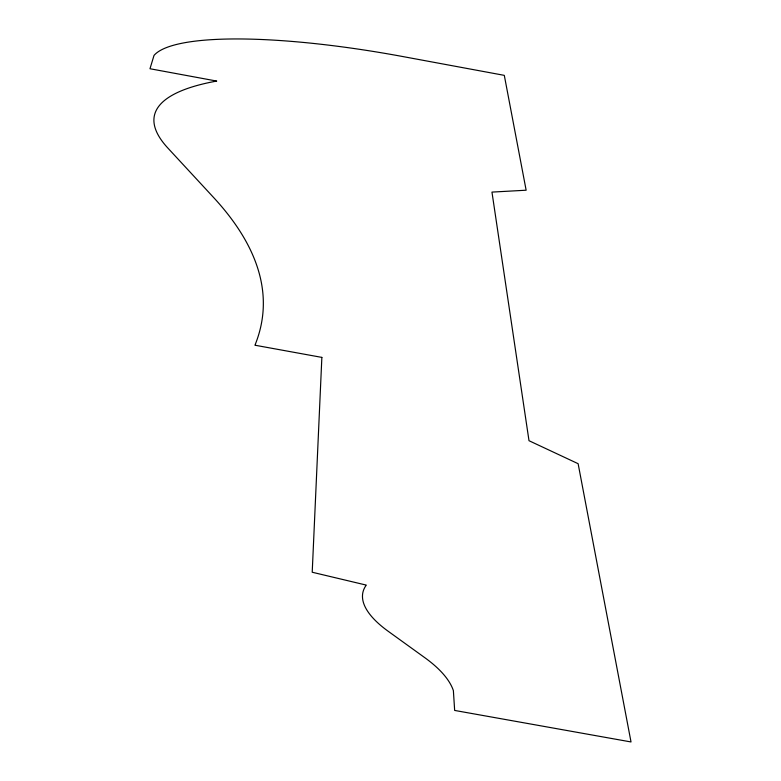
<?xml version="1.0" encoding="UTF-8"?>
<svg xmlns="http://www.w3.org/2000/svg" width="781" height="781" viewBox="0 0 781 781"><rect width="100%" height="100%" fill="white"/><g stroke="black" fill="none" stroke-linecap="round" stroke-linejoin="round"><path stroke-width="1.17" d="M321.86 357.395L312.215 572.239L366.299 585.106A157.04 52.962 12.4 0 0 388.362 631.399L424.786 657.67A176.701 64.198 11.1 0 1 453.38 690.638L454.659 710.437L631.019 741.95L578.125 463.699L529.001 440.709L491.962 192.097L526.14 190.213L504.301 75.357L402.195 56.437A259.497 52.991 11.1 0 0 154.013 55.422L149.981 68.738L216.718 81.068A450.452 98.396 11.8 0 0 167.876 148.068L213.574 197.476A1840.075 443.071 3.9 0 1 254.948 345.212L321.86 357.395"/></g></svg>
